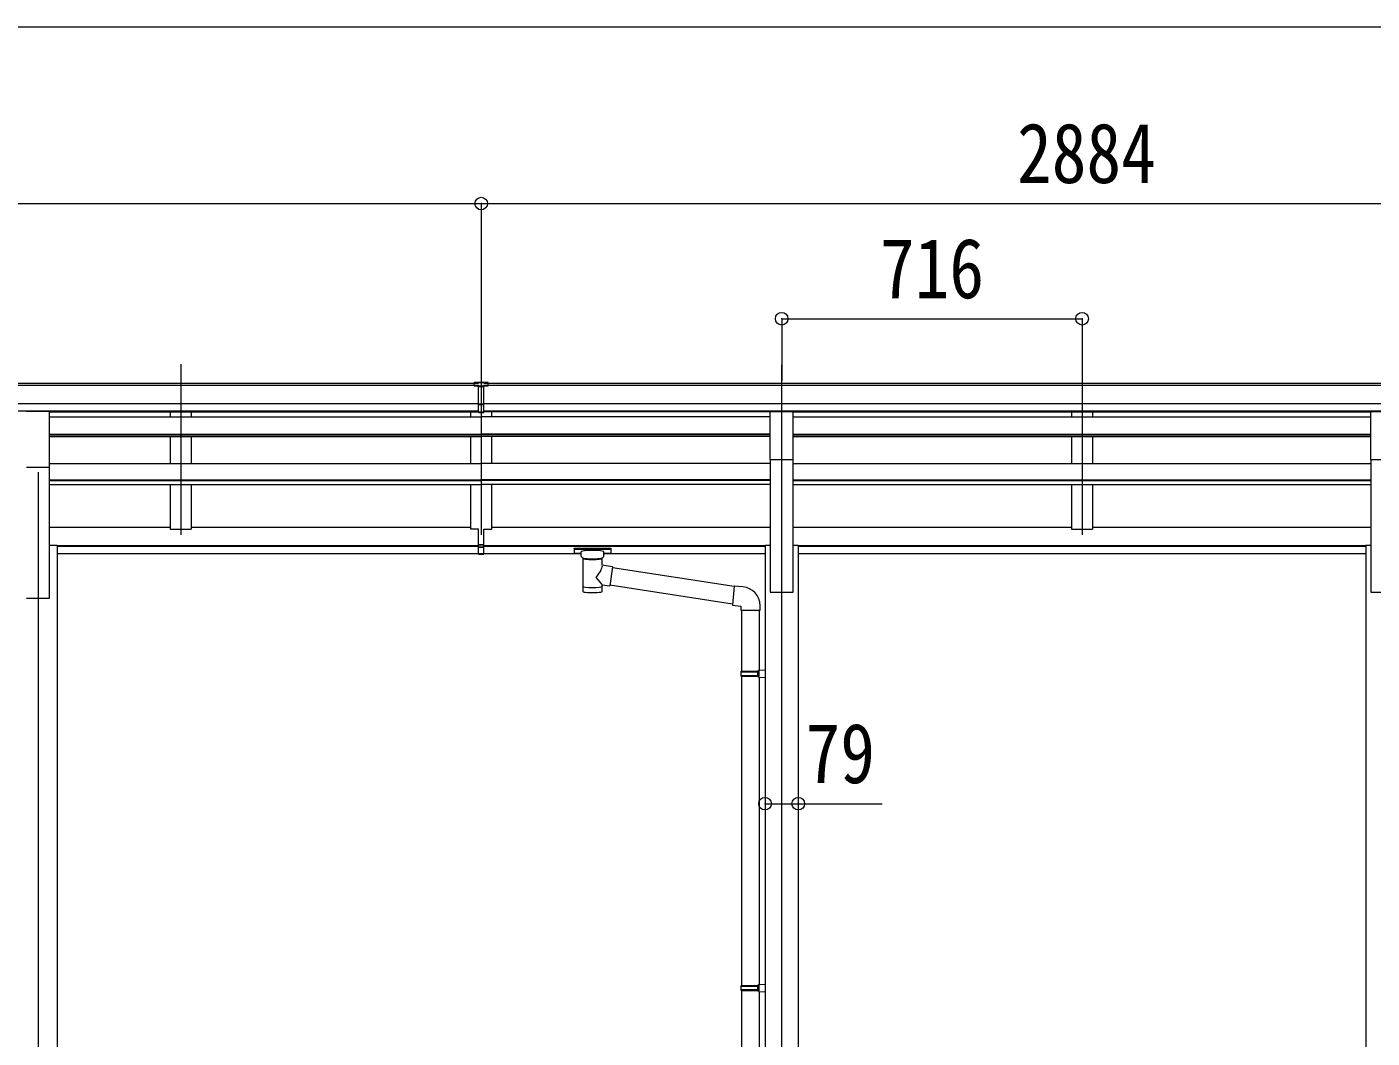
# Model space of a CAD drawing. Units: millimetres at full size, sheet at 1:30. Extents: x -8385 to 8479, y -5853 to 5787.
# Drawn here: x 2573 to 5779, y -980 to 1430 of the extents above; entities that cross this region are included whole.
import ezdxf
from ezdxf.enums import TextEntityAlignment as Align

# ---------------------------------------------------------------- set-up
doc = ezdxf.new("R2010")
doc.units = ezdxf.units.MM
doc.header["$LTSCALE"] = 30
doc.header["$PDMODE"] = 32
doc.header["$PDSIZE"] = 30
for name, color, linetype, lineweight in [('0-1_本体', 4, 'Continuous', 9), ('0-2_部品', 7, 'Continuous', 9), ('0-3_ELV2', 3, 'Continuous', 9), ('0-8_PARTS2', 2, 'Continuous', 9), ('0-A_寸法', 6, 'Continuous', 9)]:
    doc.layers.add(name, color=color, linetype=linetype, lineweight=lineweight)
doc.styles.add('ＭＳ ゴシック', font='')
doc.styles.get('ＭＳ ゴシック').set_extended_font_data('MS Gothic')

msp = doc.modelspace()

# ---------------------------------------------------------------- linework, layer by layer
at = {"layer": '0-1_本体'}
for p, q in [((-1350.09, 581.11), (3648.91, 581.11)), ((3661.91, 581.11), (6512.91, 581.11)), ((-1350.09, 575.77), (3648.91, 575.77)), ((3661.91, 575.77), (6512.91, 575.77)), ((-1350.09, 532.24), (3648.91, 532.24)), ((-1350.09, 514.57), (3648.91, 514.57)), ((3661.91, 532.24), (6512.91, 532.24)), ((3661.91, 514.57), (6512.91, 514.57)), ((2626.91, 512.19), (3648.91, 512.19)), ((2626.91, 500.94), (3655.41, 500.94)), ((2914.41, 512.13), (2914.41, 500.94)), ((2964.41, 512.13), (2964.41, 500.94)), ((3630.41, 500.94), (3630.41, 512.19)), ((3630.41, 500.94), (3630.41, 512.19)), ((4344.01, 500.94), (3655.41, 500.94)), ((4344.01, 512.19), (3661.91, 512.19)), ((3680.41, 500.94), (3680.41, 512.19)), ((3680.41, 500.94), (3680.41, 512.19)), ((3680.41, 500.94), (3680.41, 512.19)), ((4399.01, 512.19), (5775.91, 512.19)), ((4399.01, 500.94), (5775.91, 500.94)), ((5062.51, 512.13), (5062.51, 500.94)), ((5112.51, 512.13), (5112.51, 500.94)), ((2626.91, 459.01), (3655.41, 459.01)), ((2626.91, 457.51), (3655.41, 457.51)), ((2626.91, 453.31), (3655.41, 453.31)), ((2914.41, 453.31), (2914.41, 389.58)), ((2964.41, 453.31), (2964.41, 389.58)), ((3630.41, 389.58), (3630.41, 453.31)), ((3630.41, 389.58), (3630.41, 453.31)), ((4344.01, 459.01), (3655.41, 459.01)), ((4344.01, 457.51), (3655.41, 457.51)), ((4344.01, 453.31), (3655.41, 453.31)), ((3680.41, 389.58), (3680.41, 453.31)), ((3680.41, 389.58), (3680.41, 453.31)), ((3680.41, 389.58), (3680.41, 453.31)), ((4399.01, 459.01), (5775.91, 459.01)), ((4399.01, 457.51), (5775.91, 457.51)), ((4399.01, 453.31), (5775.91, 453.31)), ((5062.51, 453.31), (5062.51, 389.58)), ((5112.51, 453.31), (5112.51, 389.58)), ((2626.91, 68.47), (2626.91, 385.26)), ((2626.92, 389.58), (3655.41, 389.58)), ((4344, 389.58), (3655.41, 389.58)), ((4344.01, 399.15), (4344.01, 82.36)), ((4399.01, 82.36), (4399.01, 399.15)), ((4399.02, 389.58), (5775.92, 389.58)), ((5775.91, 399.15), (5775.91, 82.36)), ((2626.91, 350.14), (3655.41, 350.14)), ((2626.91, 348.66), (3655.41, 348.66)), ((2626.91, 339.41), (3655.41, 339.41)), ((2914.41, 339.41), (2914.41, 232.92)), ((2964.41, 339.41), (2964.41, 232.92)), ((3630.41, 232.94), (3630.41, 339.41)), ((3630.41, 232.94), (3630.41, 339.41)), ((4344.01, 350.14), (3655.41, 350.14)), ((4344.01, 348.66), (3655.41, 348.66)), ((4344.01, 339.41), (3655.41, 339.41)), ((3680.41, 232.94), (3680.41, 339.41)), ((3680.41, 232.94), (3680.41, 339.41)), ((3680.41, 232.94), (3680.41, 339.41)), ((4399.01, 350.14), (5775.91, 350.14)), ((4399.01, 348.66), (5775.91, 348.66)), ((4399.01, 339.41), (5775.91, 339.41)), ((5062.51, 339.41), (5062.51, 232.92)), ((5112.51, 339.41), (5112.51, 232.92)), ((2626.91, 237.74), (2914.41, 237.74)), ((2914.41, 232.92), (2964.41, 232.92)), ((2964.41, 237.74), (3630.41, 237.74)), ((3648.91, 232.94), (3630.41, 232.94)), ((3661.91, 232.94), (3680.41, 232.94)), ((3680.41, 237.74), (4344.01, 237.74)), ((4399.01, 237.74), (5062.51, 237.74)), ((5062.51, 232.92), (5112.51, 232.92)), ((5112.51, 237.74), (5775.91, 237.74)), ((2626.91, 194.85), (2644.61, 194.85)), ((2644.61, 194.85), (2644.61, -1492.54)), ((2644.61, 193.65), (3648.91, 193.65)), ((3661.91, 193.65), (4332.01, 193.65)), ((4332.01, 194.93), (4332.01, -1492.53)), ((4332.01, 194.93), (4344.01, 194.93)), ((4399.01, 194.93), (4411.01, 194.93)), ((4411.01, 194.93), (4411.01, -1492.53)), ((4411.01, 193.65), (5763.91, 193.65)), ((5763.91, 194.93), (5763.91, -1492.53)), ((5763.91, 194.93), (5775.91, 194.93)), ((2644.61, 192.25), (3648.91, 192.25)), ((2644.61, 174.88), (3648.91, 174.88)), ((3661.91, 192.25), (4332.01, 192.25)), ((3661.91, 174.88), (3893.51, 174.88)), ((3947.51, 174.88), (4332.01, 174.88)), ((4411.01, 192.25), (5763.91, 192.25)), ((4411.01, 174.88), (5763.91, 174.88)), ((2571.91, 68.47), (2626.91, 68.47)), ((4344.01, 82.36), (4399.01, 82.36)), ((5775.91, 82.36), (5830.91, 82.36))]:
    msp.add_line(p, q, dxfattribs=at)
at = {"layer": '0-2_部品'}
for p, q in [((2571.91, 514.28), (2626.91, 514.28)), ((2626.91, 380.77), (2626.91, 514.28)), ((4344.01, 512.88), (4399.01, 512.88)), ((4344.01, 398.72), (4344.01, 512.88)), ((4399.01, 398.72), (4399.01, 512.88)), ((5775.91, 512.88), (5830.91, 512.88)), ((5775.91, 398.72), (5775.91, 512.88)), ((4344.01, 398.72), (4399.01, 398.72)), ((5775.91, 398.72), (5830.91, 398.72)), ((2571.91, 380.77), (2626.91, 380.77)), ((3877.01, 186.99), (3877.01, 176.23)), ((3877.01, 186.8), (3877.01, 185.26)), ((3879.01, 187.65), (3962.01, 187.65)), ((3879.01, 185.48), (3962.01, 185.48)), ((3879.01, 175.57), (3893.51, 175.57)), ((3893.51, 168.76), (3893.51, 179.03)), ((3897.61, 164.26), (3897.59, 83.97)), ((3943.41, 146.69), (3943.41, 164.27)), ((3947.51, 168.76), (3947.51, 179.03)), ((3947.51, 175.57), (3962.01, 175.57)), ((3964.01, 186.99), (3964.01, 176.23)), ((3968.63, 142.78), (3943.41, 146.69)), ((3968.63, 142.78), (3961.61, 97.52)), ((4257.98, 95.83), (3968.32, 140.76)), ((3943.43, 83.97), (3943.41, 100.59)), ((3943.41, 100.34), (3961.61, 97.52)), ((4254.32, 53.89), (3961.88, 99.26)), ((4278.93, 95.28), (4258.1, 97.11)), ((4274.01, 39.54), (4320.01, 39.54)), ((4276.01, 39.54), (4276.01, -105.59)), ((4318.01, 39.54), (4318.01, -103.03)), ((4320.01, 39.54), (4320.01, 50.46)), ((4274.01, -107.59), (4275.01, -105.59)), ((4274.01, -107.59), (4318.01, -107.59)), ((4274.01, -107.59), (4274.01, -115.59)), ((4274.01, -115.59), (4318.01, -115.59)), ((4274.01, -115.59), (4275.01, -117.59)), ((4275.01, -105.59), (4318.01, -105.59)), ((4275.01, -117.59), (4318.01, -117.59)), ((4276.01, -117.59), (4276.01, -854.77)), ((4313.53, -107.59), (4313.1, -105.59)), ((4316.01, -103.09), (4332.01, -102.62)), ((4316.01, -105.09), (4316.01, -103.09)), ((4316.01, -105.09), (4318.01, -105.09)), ((4316.01, -120.09), (4316.01, -118.09)), ((4316.01, -120.09), (4332.01, -120.56)), ((4318.01, -120.15), (4318.01, -852.22)), ((4332.01, -102.62), (4332.01, -120.56)), ((4274.01, -856.77), (4275.01, -854.77)), ((4274.01, -856.77), (4318.01, -856.77)), ((4274.01, -856.77), (4274.01, -864.77)), ((4274.01, -864.77), (4318.01, -864.77)), ((4274.01, -864.77), (4275.01, -866.77)), ((4275.01, -854.77), (4318.01, -854.77)), ((4313.53, -856.77), (4313.1, -854.77)), ((4316.01, -852.27), (4332.01, -851.8)), ((4316.01, -854.27), (4316.01, -852.27)), ((4316.01, -854.27), (4318.01, -854.27)), ((4332.01, -851.8), (4332.01, -869.74)), ((4275.01, -866.77), (4318.01, -866.77)), ((4276.01, -866.77), (4276.01, -1492.53)), ((4316.01, -869.27), (4316.01, -867.27)), ((4316.01, -869.27), (4332.01, -869.74)), ((4318.01, -869.33), (4317.98, -1490.38))]:
    msp.add_line(p, q, dxfattribs=at)
for points in [[(3877.01, 186.99), (3877.05, 187.19), (3877.13, 187.32), (3877.23, 187.42), (3877.33, 187.48), (3877.45, 187.52), (3877.74, 187.58), (3878.23, 187.63), (3878.78, 187.65), (3879.01, 187.65)], [(3877.01, 176.23), (3877.05, 176.04), (3877.13, 175.9), (3877.23, 175.8), (3877.33, 175.74), (3877.45, 175.7), (3877.74, 175.64), (3878.23, 175.59), (3878.78, 175.57), (3879.01, 175.57)], [(3893.55, 168.82), (3893.53, 168.46), (3893.77, 167.5), (3894.29, 166.62), (3895.1, 165.78), (3896.21, 164.98), (3897.61, 164.26)], [(3943.41, 164.27), (3943.64, 164.36), (3945, 165.1), (3946.11, 165.95), (3946.87, 166.81), (3947.33, 167.71), (3947.5, 168.6)], [(3962.01, 187.65), (3962.36, 187.65), (3962.89, 187.62), (3963.34, 187.57), (3963.65, 187.5), (3963.82, 187.4), (3963.94, 187.26), (3964, 187.08), (3964.01, 186.99)], [(3962.01, 175.57), (3962.36, 175.57), (3962.89, 175.6), (3963.34, 175.65), (3963.65, 175.72), (3963.82, 175.82), (3963.94, 175.96), (3964, 176.14), (3964.01, 176.23)], [(4258.1, 97.11), (4254.09, 51.28), (4274.01, 49.54), (4274.01, 39.54)], [(4313.53, -107.59), (4313.53, -115.59), (4313.1, -117.59)], [(4316.01, -118.09), (4318.01, -118.09), (4318.01, -105.09)], [(4313.53, -856.77), (4313.53, -864.77), (4313.1, -866.77)], [(4316.01, -867.27), (4318.01, -867.27), (4318.01, -854.27)]]:
    msp.add_lwpolyline(points, dxfattribs=at)
msp.add_arc((4275.01, 50.46), 45, 0, 85, dxfattribs=at)
for centre, major_axis, ratio, start_param, end_param in [((3879.01, 185.26), (2, 0), 0.109601, 1.5707963, 3.1415927), ((3920.51, 179.03), (27, 0), 0.122176, 6.2831853, 9.424778), ((3920.52, 163.81), (-22.91, 0.42), 0.072511, 0.0008029, 1.5715993), ((3920.52, 162.18), (-22.91, 0.42), 0.072511, 0.0008029, 1.5715993), ((3920.5, 163.81), (22.92, 0.42), 0.07247, 4.71158, 6.2823764), ((3920.5, 162.18), (22.92, 0.42), 0.07247, 4.71158, 6.2823764), ((3931.51, 168.76), (16, 0), 0.361356, 6.2636979, 6.2831853), ((3962.01, 185.26), (2, 0), 0.109601, 0, 1.5707963), ((3920.51, 120.15), (-22.81, -26.62), 0.234429, 1.6855472, 3.1268519), ((3920.51, 96.41), (22.91, 0), 0.122865, 3.1415927, 6.2831853), ((3923.07, 122.79), (20.32, -22.25), 0.045535, 0.0389954, 1.3075346), ((3920.51, 83.97), (22.92, 0), 0.101955, 3.1415499, 6.2833984)]:
    msp.add_ellipse(centre, major_axis=major_axis, ratio=ratio, start_param=start_param, end_param=end_param, dxfattribs=at)
at = {"layer": '0-3_ELV2'}
for p, q in [((3638.8, 574.68), (3638.8, 582.52)), ((3672.01, 574.68), (3672.01, 582.52)), ((3638.8, 574.68), (3648.8, 574.68)), ((3655.3, 573.86), (3648.8, 574.26)), ((3648.8, 572.68), (3661.8, 572.68)), ((3649.01, 511.05), (3649.01, 576.33)), ((3649.01, 574.2), (3655.51, 573.88)), ((3662.01, 572.68), (3649.01, 572.68)), ((3661.8, 574.2), (3655.3, 573.88)), ((3655.51, 573.86), (3662.01, 574.26)), ((3661.8, 511.05), (3661.8, 576.33)), ((3672.01, 574.68), (3662.01, 574.68)), ((3648.8, 531.16), (3655.3, 530.99)), ((3655.51, 530.99), (3649.01, 531.16)), ((3655.3, 530.99), (3661.8, 531.16)), ((3662.01, 531.16), (3655.51, 530.99)), ((3648.8, 512.11), (3655.3, 511.72)), ((3655.51, 511.72), (3649.01, 512.11)), ((3655.3, 511.72), (3661.8, 512.11)), ((3662.01, 512.11), (3655.51, 511.72)), ((3648.8, 195.45), (3648.8, 232.93)), ((3649.01, 195.45), (3649.01, 232.93)), ((3661.8, 195.45), (3661.8, 232.93)), ((3662.01, 195.45), (3662.01, 232.93)), ((3648.8, 195.45), (3661.8, 195.45)), ((3648.8, 173.2), (3648.8, 195.45)), ((3662.01, 195.45), (3649.01, 195.45)), ((3649.01, 173.2), (3649.01, 195.45)), ((3661.8, 173.2), (3661.8, 195.45)), ((3662.01, 173.2), (3662.01, 195.45)), ((3648.8, 190.05), (3661.8, 190.05)), ((3648.8, 174.27), (3655.3, 173.87)), ((3662.01, 190.05), (3649.01, 190.05)), ((3655.51, 173.87), (3649.01, 174.27)), ((3655.3, 173.87), (3661.8, 174.27)), ((3662.01, 174.27), (3655.51, 173.87))]:
    msp.add_line(p, q, dxfattribs=at)
for points in [[(3638.8, 582.52), (3656.8, 582.68), (3671.8, 582.55)], [(3672.01, 582.52), (3654.01, 582.68), (3639.01, 582.55)], [(3649.01, 574.72), (3639.01, 574.81), (3639.01, 582.55)], [(3661.8, 574.72), (3671.8, 574.81), (3671.8, 582.55)], [(3661.8, 511.05), (3655.3, 510.65), (3648.8, 511.05), (3648.8, 576.39)], [(3649.01, 511.05), (3655.51, 510.65), (3662.01, 511.05), (3662.01, 576.39)], [(3661.8, 530.05), (3658.55, 529.97), (3655.3, 529.89), (3652.06, 529.97), (3648.8, 530.05)], [(3649.01, 530.05), (3652.27, 529.97), (3655.51, 529.89), (3658.75, 529.97), (3662.01, 530.05)], [(3661.8, 173.2), (3655.3, 172.81), (3648.8, 173.2)], [(3649.01, 173.2), (3655.51, 172.81), (3662.01, 173.2)]]:
    msp.add_lwpolyline(points, dxfattribs=at)
for centre, major_axis, start_param, end_param in [((3679.87, 572.37), (24.57, -1.51), 3.1422238, 3.1491027), ((3630.94, 572.37), (-24.57, -1.51), 3.1340826, 3.1409615)]:
    msp.add_ellipse(centre, major_axis=major_axis, ratio=0.121868, start_param=start_param, end_param=end_param, dxfattribs=at)
at = {"layer": '0-8_PARTS2'}
for p, q in [((2939.41, 626.04), (2939.41, 219.25)), ((3655.41, 626.04), (3655.41, 219.25)), ((4371.41, 624.63), (4371.41, -2338.82)), ((5087.51, 626.05), (5087.51, 219.26)), ((2599.41, 368.47), (2599.41, -2381.53))]:
    msp.add_line(p, q, dxfattribs=at)
at = {"layer": '0-A_寸法'}
for p, q in [((-1376.59, 1429.96), (6539.41, 1429.96)), ((-1376.59, 1008.92), (3655.41, 1008.92)), ((3655.41, 1008.92), (3655.41, 586.3)), ((3655.41, 1008.92), (6539.41, 1008.92)), ((4371.51, 734.3), (4371.51, 586.3)), ((4371.51, 734.3), (5087.51, 734.3)), ((5087.51, 734.3), (5087.51, 586.3)), ((4331.91, -421.48), (4410.91, -421.48)), ((4410.91, -421.48), (4610.91, -421.48))]:
    msp.add_line(p, q, dxfattribs=at)
for p in [(3655.41, 1008.92), (4371.51, 734.3), (5087.51, 734.3), (4331.91, -421.48), (4410.91, -421.48)]:
    msp.add_point(p, dxfattribs=at)

# ---------------------------------------------------------------- texts
at = {"layer": '0-A_寸法', "color": 7, "style": 'ＭＳ ゴシック', "width": 0.85}
for s, p in [('2884', (4932.41, 1014.92)), ('716', (4605.76, 740.3)), ('79', (4428.41, -415.48))]:
    msp.add_text(s, height=143, dxfattribs=at).set_placement(p, align=Align.BOTTOM_LEFT)

doc.saveas('drawing.dxf')
